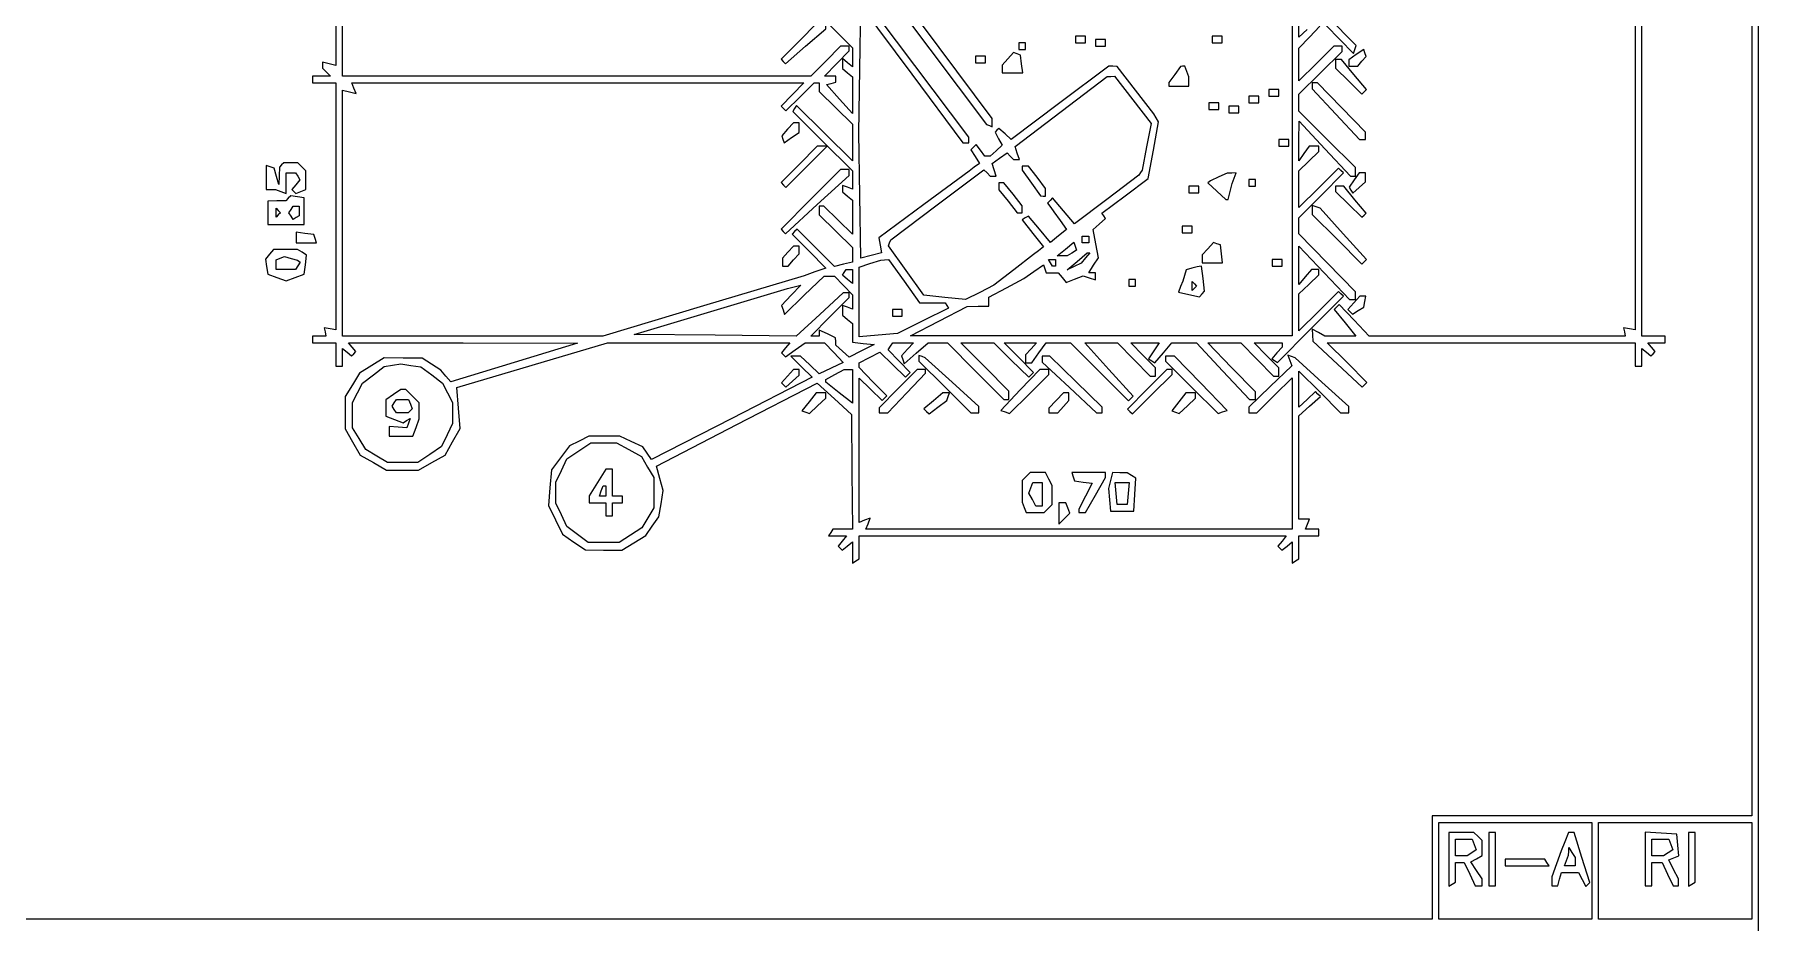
# Paper-space layout 'AN-19-DGE-074' of a CAD drawing. Header units: metres, sheet in millimetres. Extents: x 12 to 193, y 4 to 291.
# Drawn here: x 127.8 to 193, y 88.9 to 122.5 of the extents above; entities that cross this region are included whole.
import ezdxf

# ---------------------------------------------------------------- set-up
doc = ezdxf.new("R2010")
doc.units = ezdxf.units.M
doc.layers.add('DGE_CONTORNOS', color=7, linetype='Continuous', lineweight=0)
doc.layers.add('DGE_DATOS', color=7, linetype='Continuous', lineweight=0)

# ---------------------------------------------------------------- blocks, each defined once
blk = doc.blocks.new('LP_REF_DGE_MT_074')
at = {"layer": 'DGE_CONTORNOS'}
for points in [[(29.957, 147.368), (29.988, 25.36), (111.504, 25.329), (193.02, 25.297), (193.02, 147.336), (193.02, 269.375), (111.473, 269.375), (29.925, 269.375)], [(192.768, 181.026), (192.768, 92.929), (186.723, 92.929), (180.678, 92.929), (180.678, 90.977), (180.678, 89.024), (112.039, 89.024), (43.401, 89.024), (43.401, 179.074), (43.401, 269.123), (118.085, 269.123), (192.768, 269.123)], [(156.752, 122.214), (156.071, 121.524), (156.153, 121.442), (156.236, 121.359), (156.996, 122.018), (157.756, 122.676), (157.756, 122.79), (157.756, 122.903), (157.594, 122.903), (157.433, 122.903)], [(165.061, 122.022), (165.061, 121.896), (165.187, 121.896), (165.313, 121.896), (165.313, 122.022), (165.313, 122.148), (165.187, 122.148), (165.061, 122.148)], [(167.202, 122.273), (167.202, 122.148), (167.391, 122.148), (167.58, 122.148), (167.58, 122.273), (167.58, 122.399), (167.391, 122.399), (167.202, 122.399)], [(167.958, 122.148), (167.958, 122.022), (168.146, 122.022), (168.335, 122.022), (168.335, 122.148), (168.335, 122.273), (168.146, 122.273), (167.958, 122.273)], [(172.365, 122.273), (172.365, 122.148), (172.554, 122.148), (172.743, 122.148), (172.743, 122.273), (172.743, 122.399), (172.554, 122.399), (172.365, 122.399)], [(177.812, 121.702), (177.529, 121.504), (177.529, 121.385), (177.529, 121.266), (177.703, 121.266), (177.876, 121.266), (178.029, 121.451), (178.183, 121.635), (178.139, 121.767), (178.094, 121.9)], [(163.424, 121.518), (163.424, 121.392), (163.613, 121.392), (163.801, 121.392), (163.801, 121.518), (163.801, 121.644), (163.613, 121.644), (163.424, 121.644)], [(164.642, 121.542), (164.431, 121.309), (164.431, 121.162), (164.431, 121.014), (164.817, 121.014), (165.204, 121.014), (165.164, 121.351), (165.124, 121.687), (164.989, 121.732), (164.854, 121.776)], [(170.949, 120.955), (170.728, 120.652), (170.728, 120.581), (170.728, 120.51), (171.106, 120.51), (171.484, 120.51), (171.484, 120.689), (171.484, 120.867), (171.407, 121.067), (171.331, 121.266), (171.25, 121.262), (171.169, 121.258)], [(177.025, 121.354), (177.025, 121.191), (177.527, 120.701), (178.028, 120.212), (178.111, 120.295), (178.194, 120.378), (177.727, 120.948), (177.26, 121.518), (177.143, 121.518), (177.025, 121.518)], [(156.499, 120.197), (156.073, 119.758), (156.162, 119.67), (156.25, 119.581), (156.788, 120.109), (157.325, 120.636), (157.415, 120.636), (157.504, 120.636), (157.504, 120.474), (157.504, 120.312), (158.134, 119.692), (158.764, 119.071), (158.764, 118.377), (158.764, 117.682), (157.709, 118.732), (156.654, 119.781), (156.582, 119.664), (156.51, 119.548), (157.637, 118.426), (158.764, 117.304), (158.764, 116.959), (158.764, 116.614), (158.575, 116.686), (158.386, 116.759), (158.386, 116.635), (158.386, 116.511), (158.575, 116.354), (158.764, 116.197), (158.764, 115.557), (158.764, 114.916), (158.224, 115.446), (157.684, 115.976), (157.594, 115.976), (157.504, 115.976), (157.504, 115.814), (157.504, 115.652), (158.134, 115.032), (158.764, 114.411), (158.764, 114.137), (158.764, 113.863), (158.429, 113.778), (158.094, 113.694), (157.383, 114.398), (156.672, 115.102), (156.581, 115.011), (156.49, 114.92), (157.125, 114.278), (157.759, 113.635), (157.349, 113.491), (156.938, 113.346), (153.134, 112.205), (149.331, 111.065), (144.413, 111.065), (139.495, 111.065), (139.495, 115.713), (139.495, 120.361), (139.748, 120.294), (140.002, 120.228), (139.924, 120.432), (139.846, 120.636), (148.385, 120.636), (156.924, 120.636)], [(169.365, 119.992), (170.054, 119.097), (169.888, 118.218), (169.722, 117.34), (169.661, 117.241), (169.599, 117.141), (168.381, 116.221), (167.162, 115.301), (166.748, 115.793), (166.335, 116.285), (166.238, 116.188), (166.14, 116.09), (166.262, 115.925), (166.383, 115.76), (166.618, 115.428), (166.853, 115.095), (166.555, 114.849), (166.257, 114.603), (165.837, 115.101), (165.417, 115.6), (165.299, 115.527), (165.18, 115.454), (165.585, 114.943), (165.989, 114.433), (165.802, 114.291), (165.615, 114.15), (164.866, 113.57), (164.116, 112.989), (163.579, 112.716), (163.043, 112.443), (162.255, 112.524), (161.468, 112.605), (160.799, 113.538), (160.131, 114.472), (160.171, 114.588), (160.212, 114.704), (161.975, 116.025), (163.738, 117.347), (163.858, 117.228), (163.978, 117.11), (164.087, 117.11), (164.196, 117.11), (164.12, 117.351), (164.043, 117.592), (164.326, 117.791), (164.61, 117.989), (164.735, 117.864), (164.859, 117.74), (164.969, 117.74), (165.078, 117.74), (165, 117.983), (164.923, 118.227), (166.661, 119.55), (168.398, 120.872), (168.537, 120.88), (168.676, 120.888)], [(176.144, 120.523), (176.144, 120.41), (177.038, 119.452), (177.932, 118.495), (178.045, 118.495), (178.159, 118.495), (178.159, 118.635), (178.159, 118.774), (177.256, 119.705), (176.353, 120.636), (176.248, 120.636), (176.144, 120.636)], [(173.751, 120.006), (173.751, 119.881), (173.94, 119.881), (174.129, 119.881), (174.129, 120.006), (174.129, 120.132), (173.94, 120.132), (173.751, 120.132)], [(174.506, 120.258), (174.506, 120.132), (174.695, 120.132), (174.884, 120.132), (174.884, 120.258), (174.884, 120.384), (174.695, 120.384), (174.506, 120.384)], [(172.24, 119.755), (172.24, 119.629), (172.428, 119.629), (172.617, 119.629), (172.617, 119.755), (172.617, 119.881), (172.428, 119.881), (172.24, 119.881)], [(172.995, 119.629), (172.995, 119.503), (173.184, 119.503), (173.373, 119.503), (173.373, 119.629), (173.373, 119.755), (173.184, 119.755), (172.995, 119.755)], [(156.314, 118.88), (156.093, 118.636), (156.138, 118.5), (156.183, 118.365), (156.466, 118.563), (156.749, 118.761), (156.749, 118.943), (156.749, 119.125), (156.642, 119.125), (156.536, 119.125)], [(156.752, 117.554), (156.071, 116.864), (156.162, 116.772), (156.254, 116.681), (157.035, 117.462), (157.817, 118.243), (157.625, 118.243), (157.433, 118.243)], [(174.884, 118.369), (174.884, 118.243), (175.073, 118.243), (175.262, 118.243), (175.262, 118.369), (175.262, 118.495), (175.073, 118.495), (174.884, 118.495)], [(137.186, 117.53), (137.102, 117.446), (137.089, 117.12), (137.077, 116.795), (136.991, 117.1), (136.906, 117.406), (136.752, 117.457), (136.598, 117.509), (136.598, 117.057), (136.598, 116.606), (136.777, 116.606), (136.955, 116.606), (137.154, 116.53), (137.354, 116.453), (137.354, 116.844), (137.354, 117.236), (137.535, 117.236), (137.717, 117.236), (137.798, 117.104), (137.879, 116.973), (137.724, 116.786), (137.57, 116.6), (137.645, 116.524), (137.721, 116.449), (137.915, 116.524), (138.109, 116.598), (138.109, 116.955), (138.109, 117.311), (137.958, 117.462), (137.807, 117.614), (137.538, 117.614), (137.27, 117.614)], [(157.193, 116.232), (156.069, 115.103), (156.154, 115.018), (156.239, 114.932), (157.439, 116.033), (158.638, 117.134), (158.638, 117.248), (158.638, 117.362), (158.478, 117.362), (158.318, 117.362)], [(165.187, 117.413), (165.187, 117.339), (165.533, 116.849), (165.879, 116.36), (165.974, 116.357), (166.068, 116.354), (166.068, 116.5), (166.068, 116.645), (165.747, 117.066), (165.426, 117.488), (165.306, 117.488), (165.187, 117.488)], [(164.305, 116.725), (164.305, 116.593), (164.652, 116.158), (164.998, 115.724), (165.092, 115.724), (165.187, 115.724), (165.187, 115.857), (165.187, 115.99), (164.84, 116.424), (164.494, 116.858), (164.4, 116.858), (164.305, 116.858)], [(171.484, 116.606), (171.484, 116.48), (171.673, 116.48), (171.862, 116.48), (171.862, 116.606), (171.862, 116.732), (171.673, 116.732), (171.484, 116.732)], [(172.617, 117.077), (172.302, 116.934), (172.251, 116.897), (172.2, 116.86), (172.541, 116.544), (172.882, 116.228), (172.925, 116.228), (172.968, 116.228), (173.044, 116.531), (173.12, 116.835), (173.197, 117.035), (173.274, 117.236), (173.103, 117.227), (172.932, 117.219)], [(173.751, 116.858), (173.751, 116.732), (173.877, 116.732), (174.003, 116.732), (174.003, 116.858), (174.003, 116.984), (173.877, 116.984), (173.751, 116.984)], [(177.025, 116.632), (177.025, 116.531), (177.527, 116.042), (178.028, 115.552), (178.107, 115.631), (178.186, 115.709), (177.763, 116.218), (177.34, 116.727), (177.183, 116.73), (177.025, 116.732)], [(177.73, 116.963), (177.54, 116.691), (177.61, 116.577), (177.68, 116.464), (177.919, 116.68), (178.159, 116.897), (178.159, 117.066), (178.159, 117.236), (178.04, 117.236), (177.921, 117.236)], [(137.438, 116.271), (137.344, 116.177), (137.003, 116.171), (136.661, 116.165), (136.661, 115.724), (136.661, 115.284), (137.354, 115.284), (138.046, 115.284), (138.046, 115.787), (138.046, 116.291), (137.789, 116.328), (137.532, 116.365)], [(137.06, 115.64), (136.976, 115.556), (136.976, 115.724), (136.976, 115.892), (137.06, 115.808), (137.144, 115.724)], [(137.857, 115.795), (137.857, 115.613), (137.74, 115.541), (137.623, 115.468), (137.544, 115.596), (137.465, 115.724), (137.543, 115.85), (137.62, 115.976), (137.739, 115.976), (137.857, 115.976)], [(176.144, 115.826), (176.144, 115.655), (177.085, 114.721), (178.025, 113.786), (178.112, 113.872), (178.198, 113.959), (177.321, 114.928), (176.444, 115.897), (176.294, 115.947), (176.144, 115.997)], [(137.732, 114.788), (137.732, 114.591), (138.12, 114.591), (138.508, 114.591), (138.456, 114.748), (138.405, 114.906), (138.068, 114.946), (137.732, 114.985)], [(167.706, 114.717), (167.706, 114.591), (167.58, 114.591), (167.454, 114.591), (167.454, 114.717), (167.454, 114.843), (167.58, 114.843), (167.706, 114.843)], [(171.232, 115.095), (171.232, 114.969), (171.421, 114.969), (171.61, 114.969), (171.61, 115.095), (171.61, 115.221), (171.421, 115.221), (171.232, 115.221)], [(136.73, 114.157), (136.579, 113.975), (136.62, 113.687), (136.661, 113.4), (137.007, 113.278), (137.354, 113.157), (137.7, 113.278), (138.046, 113.399), (138.088, 113.761), (138.129, 114.123), (137.962, 114.229), (137.794, 114.335), (137.338, 114.337), (136.881, 114.339)], [(137.839, 113.891), (137.883, 113.852), (137.8, 113.718), (137.717, 113.583), (137.346, 113.583), (136.976, 113.583), (136.976, 113.762), (136.976, 113.94), (137.133, 114.002), (137.291, 114.065), (137.543, 113.997), (137.794, 113.93)], [(156.327, 114.235), (156.119, 114.004), (156.119, 113.857), (156.119, 113.709), (156.225, 113.709), (156.332, 113.709), (156.54, 113.94), (156.749, 114.17), (156.749, 114.317), (156.749, 114.465), (156.642, 114.465), (156.536, 114.465)], [(167.06, 114.2), (166.887, 114.091), (166.698, 114.093), (166.509, 114.096), (166.82, 114.354), (167.131, 114.613), (167.182, 114.462), (167.233, 114.31)], [(167.574, 114.017), (167.411, 113.822), (167.149, 113.691), (166.887, 113.561), (167.265, 113.883), (167.643, 114.204), (167.69, 114.209), (167.736, 114.213)], [(172.199, 114.364), (171.988, 114.13), (171.988, 113.983), (171.988, 113.835), (172.374, 113.835), (172.76, 113.835), (172.72, 114.172), (172.68, 114.509), (172.545, 114.553), (172.41, 114.597)], [(158.764, 113.316), (158.764, 113.049), (158.576, 113.204), (158.389, 113.36), (158.458, 113.472), (158.527, 113.583), (158.645, 113.583), (158.764, 113.583)], [(160.721, 113.143), (161.305, 112.324), (161.79, 112.324), (162.275, 112.324), (162.338, 112.222), (162.401, 112.12), (161.433, 111.641), (160.464, 111.161), (159.74, 111.095), (159.016, 111.03), (159.016, 112.351), (159.016, 113.673), (159.425, 113.804), (159.834, 113.935), (159.985, 113.948), (160.136, 113.961)], [(166.446, 113.835), (166.446, 113.709), (166.391, 113.709), (166.335, 113.709), (166.257, 113.835), (166.179, 113.961), (166.313, 113.961), (166.446, 113.961)], [(171.591, 113.625), (171.384, 113.57), (171.322, 113.356), (171.261, 113.143), (171.174, 112.934), (171.088, 112.726), (171.487, 112.638), (171.887, 112.55), (171.984, 112.658), (172.081, 112.765), (172.02, 113.237), (171.96, 113.709), (171.879, 113.695), (171.799, 113.68)], [(174.632, 113.835), (174.632, 113.709), (174.821, 113.709), (175.01, 113.709), (175.01, 113.835), (175.01, 113.961), (174.821, 113.961), (174.632, 113.961)], [(158.425, 112.978), (158.764, 112.625), (158.764, 112.352), (158.764, 112.08), (158.575, 112.152), (158.386, 112.225), (158.386, 112.038), (158.386, 111.851), (158.575, 111.694), (158.764, 111.537), (158.764, 111.183), (158.764, 110.829), (159.173, 110.786), (159.582, 110.743), (159.113, 110.504), (158.643, 110.265), (158.389, 110.495), (158.134, 110.726), (158.133, 110.864), (158.132, 111.002), (157.818, 111.147), (157.504, 111.293), (157.504, 111.179), (157.504, 111.065), (157.351, 111.065), (157.197, 111.065), (157.918, 111.792), (158.638, 112.52), (158.638, 112.611), (158.638, 112.702), (158.527, 112.702), (158.417, 112.702), (157.53, 111.881), (156.643, 111.06), (153.581, 111.094), (150.519, 111.127), (153.414, 111.995), (156.308, 112.862), (156.56, 112.926), (156.812, 112.99), (156.451, 112.604), (156.091, 112.218), (156.147, 112.051), (156.203, 111.884), (156.948, 112.605), (157.693, 113.326), (157.89, 113.329), (158.087, 113.331)], [(169.217, 113.08), (169.217, 112.954), (169.343, 112.954), (169.469, 112.954), (169.469, 113.08), (169.469, 113.206), (169.343, 113.206), (169.217, 113.206)], [(171.694, 112.87), (171.61, 112.786), (171.61, 112.954), (171.61, 113.122), (171.694, 113.038), (171.778, 112.954)], [(177.717, 112.323), (177.489, 112.071), (177.578, 111.981), (177.667, 111.892), (177.881, 112.027), (178.096, 112.162), (178.137, 112.369), (178.177, 112.576), (178.062, 112.576), (177.946, 112.576)], [(160.275, 111.946), (160.275, 111.82), (160.464, 111.82), (160.653, 111.82), (160.653, 111.946), (160.653, 112.072), (160.464, 112.072), (160.275, 112.072)], [(161.283, 110.222), (161.283, 110.114), (162.261, 109.141), (163.24, 108.168), (163.395, 108.168), (163.55, 108.168), (163.55, 108.285), (163.55, 108.403), (162.535, 109.324), (161.521, 110.246), (161.402, 110.288), (161.283, 110.33)], [(165.942, 110.194), (165.942, 110.079), (166.971, 109.123), (167.999, 108.168), (168.104, 108.168), (168.209, 108.168), (168.209, 108.272), (168.209, 108.376), (167.216, 109.342), (166.223, 110.309), (166.083, 110.309), (165.942, 110.309)], [(170.602, 110.211), (170.602, 110.114), (171.596, 109.126), (172.59, 108.138), (172.761, 108.196), (172.932, 108.254), (171.934, 109.281), (170.936, 110.309), (170.769, 110.309), (170.602, 110.309)], [(142.864, 109.593), (143.273, 109.288), (143.462, 108.923), (143.651, 108.558), (143.651, 108.162), (143.651, 107.765), (143.444, 107.329), (143.237, 106.893), (142.785, 106.586), (142.333, 106.279), (141.764, 106.279), (141.195, 106.28), (140.784, 106.53), (140.374, 106.78), (140.124, 107.191), (139.873, 107.601), (139.873, 108.08), (139.873, 108.558), (140.061, 108.923), (140.25, 109.288), (140.66, 109.598), (141.069, 109.908), (141.384, 109.96), (141.699, 110.013), (142.076, 109.955), (142.454, 109.897)], [(156.307, 109.552), (156.079, 109.3), (156.161, 109.217), (156.243, 109.135), (156.496, 109.364), (156.749, 109.592), (156.749, 109.699), (156.749, 109.805), (156.642, 109.805), (156.536, 109.805)], [(158.764, 109.165), (158.764, 108.524), (158.26, 108.923), (157.756, 109.322), (157.756, 109.371), (157.756, 109.419), (158.103, 109.607), (158.449, 109.795), (158.606, 109.8), (158.764, 109.805)], [(160.492, 109.077), (159.771, 108.349), (159.771, 108.259), (159.771, 108.168), (159.941, 108.168), (160.111, 108.168), (160.823, 108.914), (161.534, 109.66), (161.534, 109.733), (161.534, 109.805), (161.373, 109.805), (161.212, 109.805)], [(165.113, 109.028), (164.372, 108.25), (164.54, 108.194), (164.709, 108.138), (165.452, 108.873), (166.194, 109.608), (166.194, 109.707), (166.194, 109.805), (166.025, 109.805), (165.855, 109.805)], [(169.913, 109.053), (169.168, 108.3), (169.259, 108.21), (169.349, 108.119), (170.102, 108.864), (170.854, 109.608), (170.854, 109.707), (170.854, 109.805), (170.756, 109.805), (170.657, 109.805)], [(141.412, 108.853), (141.132, 108.657), (141.132, 108.346), (141.132, 108.036), (141.457, 107.912), (141.783, 107.788), (141.914, 107.87), (142.046, 107.951), (141.985, 107.776), (141.923, 107.601), (141.59, 107.625), (141.258, 107.648), (141.258, 107.467), (141.258, 107.286), (141.702, 107.286), (142.146, 107.286), (142.269, 107.609), (142.391, 107.932), (142.391, 108.239), (142.391, 108.546), (142.139, 108.798), (141.888, 109.049), (141.79, 109.049), (141.692, 109.049)], [(157.127, 108.58), (156.857, 108.237), (157.001, 108.189), (157.145, 108.141), (157.45, 108.428), (157.756, 108.715), (157.756, 108.819), (157.756, 108.923), (157.576, 108.923), (157.397, 108.923)], [(161.825, 108.619), (161.472, 108.315), (161.568, 108.218), (161.665, 108.122), (162.001, 108.373), (162.337, 108.624), (162.387, 108.774), (162.437, 108.923), (162.308, 108.923), (162.178, 108.923)], [(166.468, 108.632), (166.194, 108.34), (166.194, 108.254), (166.194, 108.168), (166.364, 108.168), (166.533, 108.168), (166.742, 108.398), (166.95, 108.628), (166.95, 108.776), (166.95, 108.923), (166.846, 108.923), (166.742, 108.923)], [(171.106, 108.58), (170.836, 108.237), (170.98, 108.189), (171.124, 108.141), (171.43, 108.428), (171.736, 108.715), (171.736, 108.819), (171.736, 108.923), (171.556, 108.923), (171.376, 108.923)], [(142.054, 108.495), (142.122, 108.318), (142.047, 108.243), (141.972, 108.168), (141.748, 108.168), (141.525, 108.168), (141.447, 108.294), (141.369, 108.42), (141.447, 108.546), (141.525, 108.672), (141.756, 108.672), (141.987, 108.672)], [(150.32, 106.771), (150.789, 106.507), (151.022, 106.112), (151.256, 105.717), (151.256, 105.145), (151.256, 104.573), (151.033, 104.196), (150.81, 103.819), (150.381, 103.537), (149.951, 103.256), (149.363, 103.256), (148.775, 103.256), (148.372, 103.564), (147.968, 103.872), (147.762, 104.307), (147.555, 104.742), (147.555, 105.145), (147.555, 105.548), (147.762, 105.984), (147.969, 106.42), (148.421, 106.727), (148.873, 107.034), (149.362, 107.034), (149.851, 107.034)], [(149.131, 105.526), (148.814, 105.024), (148.814, 104.896), (148.814, 104.767), (149.129, 104.767), (149.444, 104.767), (149.444, 104.515), (149.444, 104.264), (149.57, 104.264), (149.696, 104.264), (149.696, 104.515), (149.696, 104.767), (149.885, 104.767), (150.074, 104.767), (150.074, 104.893), (150.074, 105.019), (149.885, 105.019), (149.696, 105.019), (149.696, 105.523), (149.696, 106.027), (149.572, 106.027), (149.447, 106.027)], [(165.338, 105.75), (165.187, 105.599), (165.187, 105.193), (165.187, 104.788), (165.263, 104.589), (165.34, 104.39), (165.679, 104.39), (166.018, 104.39), (166.169, 104.541), (166.32, 104.692), (166.32, 105.053), (166.32, 105.414), (166.19, 105.657), (166.06, 105.901), (165.774, 105.901), (165.489, 105.901)], [(167.107, 105.743), (167.158, 105.586), (167.493, 105.546), (167.828, 105.507), (167.578, 105.016), (167.328, 104.525), (167.328, 104.458), (167.328, 104.39), (167.451, 104.39), (167.575, 104.39), (167.954, 105.051), (168.333, 105.712), (168.334, 105.806), (168.335, 105.901), (167.695, 105.901), (167.055, 105.901)], [(168.517, 105.603), (168.443, 105.306), (168.483, 104.879), (168.524, 104.452), (168.965, 104.452), (169.406, 104.452), (169.445, 105.07), (169.484, 105.688), (169.319, 105.792), (169.154, 105.897), (168.873, 105.899), (168.592, 105.901)], [(149.444, 105.208), (149.444, 105.019), (149.322, 105.019), (149.2, 105.019), (149.273, 105.208), (149.345, 105.397), (149.395, 105.397), (149.444, 105.397)], [(165.942, 105.082), (165.942, 104.641), (165.821, 104.641), (165.699, 104.641), (165.569, 104.884), (165.44, 105.127), (165.516, 105.325), (165.592, 105.523), (165.767, 105.523), (165.942, 105.523)], [(169.193, 105.114), (169.154, 104.704), (168.965, 104.704), (168.776, 104.704), (168.737, 105.114), (168.697, 105.523), (168.965, 105.523), (169.233, 105.523)], [(166.572, 104.363), (166.572, 103.958), (166.778, 104.164), (166.984, 104.37), (166.908, 104.569), (166.832, 104.767), (166.702, 104.767), (166.572, 104.767)], [(186.723, 90.851), (186.723, 89.024), (183.826, 89.024), (180.929, 89.024), (180.929, 90.851), (180.929, 92.677), (183.826, 92.677), (186.723, 92.677)], [(192.768, 90.851), (192.768, 89.024), (189.871, 89.024), (186.975, 89.024), (186.975, 90.851), (186.975, 92.677), (189.871, 92.677), (192.768, 92.677)], [(181.307, 91.284), (181.307, 90.269), (181.433, 90.347), (181.559, 90.425), (181.559, 90.795), (181.559, 91.165), (181.725, 91.165), (181.89, 91.165), (182.101, 90.725), (182.311, 90.284), (182.439, 90.284), (182.567, 90.284), (182.567, 90.414), (182.567, 90.545), (182.355, 90.868), (182.142, 91.192), (182.355, 91.311), (182.567, 91.43), (182.567, 91.713), (182.567, 91.997), (182.416, 92.148), (182.264, 92.299), (181.786, 92.299), (181.307, 92.299)], [(182.274, 91.845), (182.352, 91.644), (182.176, 91.533), (182, 91.421), (181.78, 91.419), (181.559, 91.417), (181.559, 91.732), (181.559, 92.047), (181.878, 92.047), (182.197, 92.047)], [(182.819, 91.291), (182.819, 90.284), (182.945, 90.284), (183.071, 90.284), (183.071, 91.291), (183.071, 92.299), (182.945, 92.299), (182.819, 92.299)], [(185.699, 91.953), (185.564, 91.606), (185.388, 91.118), (185.212, 90.63), (185.212, 90.457), (185.212, 90.284), (185.323, 90.284), (185.434, 90.284), (185.5, 90.536), (185.566, 90.788), (185.888, 90.788), (186.21, 90.788), (186.351, 90.525), (186.491, 90.262), (186.566, 90.337), (186.641, 90.412), (186.345, 91.355), (186.049, 92.299), (185.942, 92.299), (185.835, 92.299)], [(188.738, 91.298), (188.738, 90.284), (188.864, 90.284), (188.99, 90.284), (188.99, 90.725), (188.99, 91.165), (189.181, 91.165), (189.372, 91.165), (189.582, 90.725), (189.792, 90.284), (189.895, 90.284), (189.997, 90.284), (189.997, 90.416), (189.997, 90.548), (189.811, 90.908), (189.626, 91.267), (189.82, 91.341), (190.013, 91.416), (189.974, 91.826), (189.934, 92.236), (189.336, 92.274), (188.738, 92.313)], [(189.705, 91.845), (189.782, 91.644), (189.606, 91.533), (189.431, 91.421), (189.21, 91.419), (188.99, 91.417), (188.99, 91.732), (188.99, 92.047), (189.309, 92.047), (189.627, 92.047)], [(190.375, 91.284), (190.375, 90.269), (190.501, 90.347), (190.627, 90.425), (190.627, 91.362), (190.627, 92.299), (190.501, 92.299), (190.375, 92.299)], [(183.448, 91.165), (183.448, 91.04), (184.274, 91.04), (185.1, 91.04), (185.023, 91.165), (184.945, 91.291), (184.197, 91.291), (183.448, 91.291)], [(186.091, 91.197), (186.093, 91.04), (185.891, 91.04), (185.688, 91.04), (185.765, 91.239), (185.841, 91.438), (185.843, 91.585), (185.845, 91.732), (185.967, 91.543), (186.089, 91.354)]]:
    blk.add_lwpolyline(points, close=True, dxfattribs=at)
for points in [[(139.243, 132.278), (139.243, 121.289), (138.991, 121.355), (138.739, 121.421), (138.739, 121.306), (138.739, 121.19), (138.89, 121.039), (139.041, 120.888), (138.701, 120.888), (138.361, 120.888), (138.361, 120.762), (138.361, 120.636), (138.802, 120.636), (139.243, 120.636), (139.243, 115.971), (139.243, 111.305), (139.022, 111.342), (138.802, 111.379), (138.833, 111.222), (138.865, 111.065), (138.613, 111.065), (138.361, 111.065), (138.361, 110.939), (138.361, 110.813), (138.802, 110.813), (139.243, 110.813), (139.243, 110.372), (139.243, 109.931), (139.369, 109.931), (139.495, 109.931), (139.495, 110.261), (139.495, 110.592), (139.664, 110.451), (139.833, 110.311), (139.914, 110.393), (139.996, 110.475), (139.856, 110.644), (139.716, 110.813), (144.045, 110.805), (148.374, 110.797), (145.981, 110.066), (143.588, 109.335), (143.399, 109.554), (143.21, 109.774), (142.855, 109.998), (142.5, 110.223), (141.785, 110.233), (141.069, 110.242), (140.603, 109.954), (140.137, 109.666), (139.864, 109.225), (139.592, 108.784), (139.592, 108.172), (139.592, 107.561), (139.873, 107.061), (140.154, 106.56), (140.655, 106.279), (141.155, 105.998), (141.762, 105.998), (142.368, 105.998), (142.869, 106.279), (143.369, 106.56), (143.652, 107.063), (143.935, 107.567), (143.873, 108.341), (143.811, 109.115), (146.659, 109.964), (149.507, 110.814), (152.954, 110.813), (156.402, 110.813), (156.242, 110.621), (156.083, 110.429), (156.157, 110.355), (156.23, 110.281), (156.603, 110.547), (156.976, 110.813), (157.343, 110.813), (157.709, 110.813), (158.065, 110.441), (158.421, 110.07), (157.962, 109.851), (157.504, 109.632), (157.151, 109.971), (156.798, 110.309), (156.618, 110.309), (156.439, 110.309), (156.841, 109.907), (157.243, 109.505), (154.207, 107.952), (151.172, 106.399), (151.005, 106.637), (150.838, 106.876), (150.405, 107.081), (149.973, 107.286), (149.387, 107.286), (148.802, 107.286), (148.437, 107.097), (148.072, 106.909), (147.728, 106.459), (147.385, 106.009), (147.329, 105.333), (147.273, 104.657), (147.538, 104.114), (147.803, 103.571), (148.237, 103.277), (148.671, 102.984), (149.362, 102.977), (150.054, 102.971), (150.502, 103.248), (150.951, 103.526), (151.201, 103.876), (151.45, 104.227), (151.53, 104.726), (151.61, 105.224), (151.482, 105.686), (151.355, 106.148), (154.395, 107.716), (157.436, 109.285), (158.086, 108.695), (158.737, 108.105), (158.75, 105.932), (158.764, 103.76), (158.393, 103.76), (158.023, 103.76), (157.945, 103.634), (157.867, 103.508), (158.205, 103.508), (158.543, 103.508), (158.383, 103.316), (158.224, 103.124), (158.302, 103.046), (158.38, 102.968), (158.572, 103.128), (158.764, 103.287), (158.764, 102.886), (158.764, 102.486), (158.89, 102.563), (159.016, 102.641), (159.016, 103.075), (159.016, 103.508), (167.091, 103.508), (175.167, 103.508), (175.008, 103.316), (174.848, 103.124), (174.926, 103.046), (175.004, 102.968), (175.196, 103.128), (175.388, 103.287), (175.388, 102.886), (175.388, 102.486), (175.514, 102.563), (175.64, 102.641), (175.64, 103.075), (175.64, 103.508), (176.018, 103.508), (176.396, 103.508), (176.396, 103.634), (176.396, 103.76), (176.148, 103.76), (175.9, 103.76), (175.972, 103.949), (176.045, 104.138), (175.842, 104.138), (175.64, 104.138), (175.64, 106.092), (175.64, 108.045), (176.049, 108.411), (176.458, 108.777), (176.364, 108.872), (176.269, 108.966), (175.954, 108.671), (175.64, 108.376), (175.64, 109.055), (175.64, 109.735), (176.43, 108.951), (177.221, 108.168), (177.375, 108.168), (177.529, 108.168), (177.529, 108.285), (177.529, 108.403), (176.515, 109.324), (175.501, 110.246), (175.361, 110.295), (175.222, 110.343), (175.299, 110.142), (175.376, 109.941), (174.564, 109.16), (173.751, 108.38), (173.751, 108.274), (173.751, 108.168), (173.904, 108.168), (174.058, 108.168), (174.723, 108.825), (175.388, 109.482), (175.388, 106.621), (175.388, 103.76), (167.332, 103.76), (159.275, 103.76), (159.356, 103.971), (159.437, 104.181), (159.226, 104.1), (159.016, 104.02), (159.016, 106.748), (159.016, 109.477), (159.455, 109.051), (159.893, 108.626), (159.982, 108.714), (160.07, 108.803), (159.543, 109.34), (159.016, 109.878), (159.016, 109.964), (159.016, 110.05), (159.408, 110.254), (159.801, 110.457), (160.288, 109.982), (160.774, 109.507), (160.862, 109.595), (160.951, 109.683), (160.536, 110.111), (160.121, 110.539), (160.205, 110.676), (160.29, 110.813), (160.68, 110.813), (161.07, 110.813), (160.848, 110.568), (160.627, 110.323), (160.678, 110.172), (160.728, 110.02), (161.179, 110.416), (161.631, 110.813), (161.995, 110.813), (162.359, 110.813), (163.424, 109.742), (164.489, 108.672), (164.586, 108.672), (164.683, 108.672), (164.683, 108.826), (164.683, 108.981), (163.773, 109.897), (162.863, 110.813), (163.486, 110.813), (164.108, 110.813), (164.77, 110.159), (165.432, 109.505), (165.522, 109.595), (165.612, 109.684), (165.058, 110.249), (164.505, 110.813), (165.117, 110.813), (165.73, 110.813), (165.521, 110.582), (165.313, 110.352), (165.313, 110.204), (165.313, 110.057), (165.43, 110.057), (165.547, 110.057), (165.816, 110.435), (166.086, 110.813), (166.547, 110.813), (167.008, 110.813), (168.108, 109.717), (169.209, 108.622), (169.293, 108.706), (169.377, 108.789), (168.465, 109.801), (167.553, 110.813), (168.169, 110.813), (168.786, 110.813), (169.406, 110.183), (170.026, 109.553), (170.125, 109.553), (170.224, 109.553), (170.224, 109.705), (170.224, 109.857), (169.758, 110.335), (169.292, 110.813), (169.824, 110.813), (170.356, 110.813), (170.158, 110.509), (169.959, 110.206), (170.08, 110.131), (170.201, 110.056), (170.52, 110.434), (170.838, 110.813), (171.304, 110.813), (171.77, 110.813), (172.772, 109.742), (173.774, 108.672), (173.888, 108.672), (174.003, 108.672), (174.003, 108.811), (174.003, 108.95), (173.1, 109.881), (172.197, 110.813), (172.821, 110.813), (173.445, 110.813), (174.066, 110.183), (174.686, 109.553), (174.785, 109.553), (174.884, 109.553), (174.884, 109.705), (174.884, 109.857), (174.418, 110.335), (173.952, 110.813), (174.481, 110.813), (175.01, 110.813), (175.01, 110.728), (175.01, 110.644), (174.813, 110.426), (174.616, 110.208), (174.728, 110.139), (174.839, 110.07), (176.083, 111.319), (177.327, 112.568), (177.236, 112.659), (177.145, 112.75), (176.392, 112.006), (175.64, 111.261), (175.64, 111.958), (175.64, 112.655), (176.018, 113.017), (176.396, 113.379), (176.396, 113.481), (176.396, 113.583), (176.258, 113.583), (176.121, 113.583), (175.885, 113.3), (175.648, 113.017), (175.644, 113.739), (175.64, 114.462), (176.601, 113.456), (177.562, 112.45), (177.672, 112.45), (177.781, 112.45), (177.781, 112.592), (177.781, 112.734), (176.71, 113.828), (175.64, 114.922), (175.64, 115.226), (175.64, 115.529), (176.483, 116.379), (177.326, 117.229), (177.235, 117.319), (177.145, 117.41), (176.392, 116.666), (175.64, 115.921), (175.64, 116.618), (175.64, 117.315), (176.018, 117.677), (176.396, 118.039), (176.396, 118.141), (176.396, 118.243), (176.214, 118.243), (176.032, 118.243), (175.836, 117.963), (175.64, 117.683), (175.644, 118.436), (175.649, 119.188), (176.62, 118.145), (177.592, 117.103), (177.686, 117.106), (177.781, 117.11), (177.781, 117.27), (177.781, 117.43), (176.71, 118.495), (175.64, 119.56), (175.64, 119.881), (175.64, 120.203), (176.459, 121.014), (177.277, 121.825), (177.277, 121.923), (177.277, 122.022), (177.124, 122.022), (176.97, 122.022), (176.305, 121.365), (175.64, 120.708), (175.64, 121.327), (175.64, 121.947), (176.041, 122.36), (176.441, 122.773)], [(175.954, 122.651), (175.64, 122.355), (175.641, 123.102)], [(176.677, 122.798), (177.711, 121.749), (177.761, 121.899), (177.811, 122.049), (176.726, 123.14)], [(188.36, 128.005), (188.36, 111.305), (188.14, 111.342), (187.919, 111.379), (187.951, 111.222), (187.982, 111.065), (183.14, 111.065), (178.299, 111.065), (177.734, 111.662), (177.17, 112.259), (177.077, 112.165), (176.983, 112.072), (177.388, 111.568), (177.793, 111.065), (177.212, 111.065), (176.631, 111.065), (176.387, 111.195), (176.144, 111.325), (176.159, 111.1), (176.175, 110.876), (177.103, 110.004), (178.032, 109.132), (178.119, 109.22), (178.207, 109.308), (177.463, 110.06), (176.718, 110.813), (182.539, 110.813), (188.36, 110.813), (188.36, 110.372), (188.36, 109.931), (188.486, 109.931), (188.612, 109.931), (188.612, 110.261), (188.612, 110.592), (188.781, 110.451), (188.95, 110.311), (189.032, 110.393), (189.114, 110.475), (188.973, 110.644), (188.833, 110.813), (189.163, 110.813), (189.494, 110.813), (189.494, 110.939), (189.494, 111.065), (189.053, 111.065), (188.612, 111.065), (188.612, 127.74)], [(157.63, 123.092), (158.764, 121.964), (158.764, 121.599), (158.764, 121.235), (158.575, 121.392), (158.386, 121.549), (158.386, 121.36), (158.386, 121.171), (158.575, 121.014), (158.764, 120.857), (158.764, 120.164), (158.764, 119.47), (158.272, 120.022), (157.781, 120.573), (157.957, 120.614), (158.134, 120.655), (158.134, 120.771), (158.134, 120.888), (157.92, 120.888), (157.705, 120.888), (158.171, 121.366), (158.638, 121.843), (158.638, 121.932), (158.638, 122.022), (158.475, 122.022), (158.312, 122.022), (157.756, 121.455), (157.2, 120.888), (148.347, 120.888), (139.495, 120.888), (139.495, 131.934)], [(157.443, 127.563), (163.839, 119.062), (163.946, 119.02), (164.053, 118.978), (164.053, 119.133), (164.053, 119.288), (161.377, 122.865)], [(175.382, 133.105), (175.386, 122.09), (175.39, 111.076), (168.179, 111.076), (160.968, 111.075), (162.038, 111.63), (163.109, 112.185), (163.518, 112.192), (163.927, 112.198), (163.927, 112.367), (163.927, 112.536), (164.589, 112.891), (165.25, 113.245), (165.619, 113.502), (165.989, 113.759), (166.039, 113.608), (166.089, 113.457), (166.315, 113.457), (166.541, 113.457), (166.692, 113.275), (166.844, 113.093), (167.165, 113.216), (167.487, 113.338), (167.722, 113.263), (167.958, 113.189), (167.958, 113.323), (167.958, 113.457), (167.829, 113.457), (167.7, 113.457), (167.883, 113.741), (168.065, 114.024), (167.966, 114.556), (167.867, 115.087), (168.098, 115.297), (168.329, 115.506), (168.265, 115.61), (168.201, 115.714), (169.074, 116.368), (169.947, 117.021), (170.144, 118.093), (170.341, 119.165), (170.251, 119.311), (170.161, 119.458), (169.469, 120.358), (168.776, 121.258), (168.616, 121.262), (168.456, 121.266), (166.612, 119.88), (164.767, 118.494), (164.536, 118.704), (164.304, 118.913), (164.231, 118.841), (164.159, 118.769), (164.291, 118.522), (164.423, 118.275), (164.197, 118.07), (163.971, 117.865), (163.868, 117.865), (163.766, 117.865), (163.605, 118.086), (163.444, 118.306), (163.344, 118.206), (163.244, 118.106), (163.405, 117.848), (163.566, 117.59), (163.37, 117.445), (163.175, 117.299), (161.471, 116.039), (159.768, 114.78), (159.815, 114.496), (159.863, 114.211), (159.471, 114.11), (159.079, 114.008), (159.044, 116.378), (159.01, 118.747), (159.044, 121.146), (159.079, 123.546), (161.008, 120.957), (162.937, 118.369), (163.054, 118.369), (163.172, 118.369), (163.172, 118.473), (163.172, 118.576), (157.046, 126.719)]]:
    blk.add_lwpolyline(points, dxfattribs=at)

psp = doc.layouts.new('AN-19-DGE-074')

# ---------------------------------------------------------------- block references
at = {"layer": 'DGE_DATOS'}
psp.add_blockref('LP_REF_DGE_MT_074', (0, 0), dxfattribs=at)

doc.saveas('drawing.dxf')
